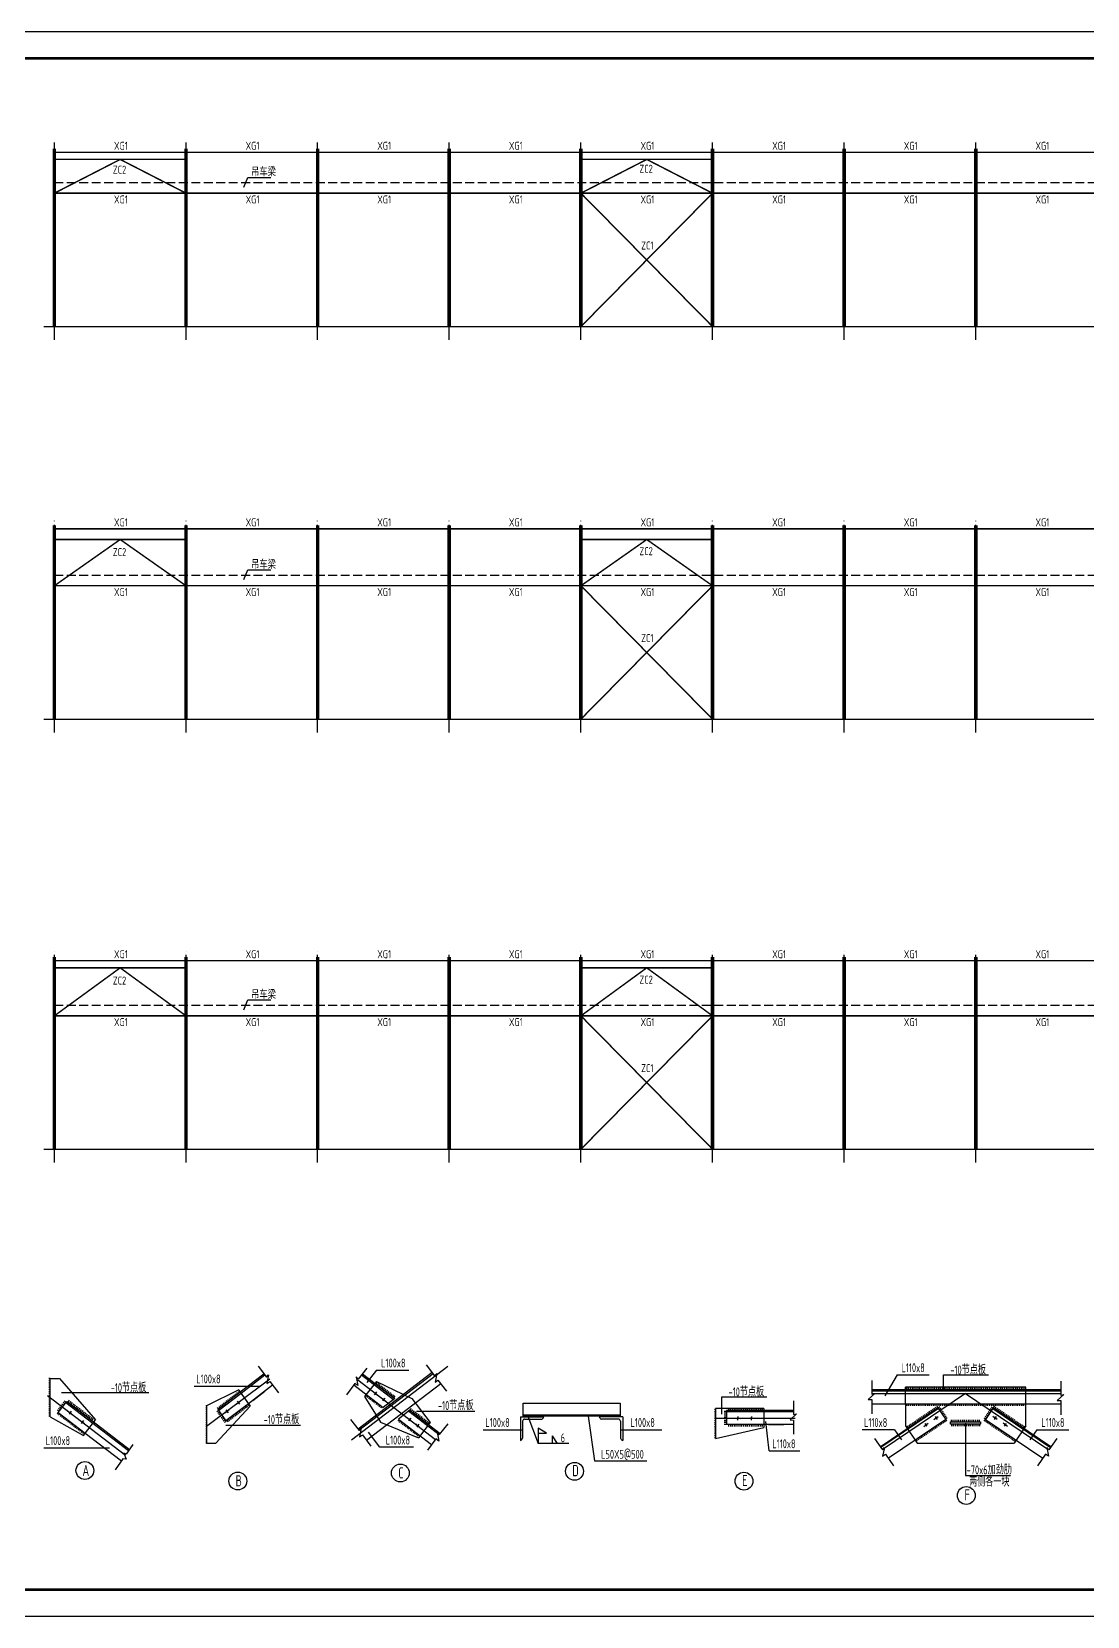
# Model space of a CAD drawing. Extents: x 8844666 to 9156203, y 1662182 to 2655606.
# Drawn here: x 8921015 to 8980357, y 1793607 to 1882707 of the extents above; entities that cross this region are included whole.
import ezdxf
from ezdxf.enums import TextEntityAlignment as Align

# ---------------------------------------------------------------- set-up
doc = ezdxf.new("R2010")
doc.units = 0
doc.header["$LTSCALE"] = 1000
doc.header["$MEASUREMENT"] = 0
for name, pattern in [('2', [5, 1.5, -1, 1.5, -1]), ('DASH', [0.35, 0.25, -0.1]), ('DOTE', [2.42, 2, -0.2, 0.02, -0.2])]:
    doc.linetypes.add(name, pattern=pattern)
doc.layers.get('0').update_dxf_attribs({"linetype": 'CONTINUOUS'})
for name, color, linetype in [('10', 7, 'CONTINUOUS'), ('180', 4, '2'), ('DCL', 6, 'CONTINUOUS'), ('DOTE', 8, 'DOTE'), ('PUB_TITLE', 4, 'CONTINUOUS'), ('ZC', 6, 'CONTINUOUS'), ('柱', 2, 'CONTINUOUS'), ('系杆', 7, 'CONTINUOUS'), ('钢板标注', 6, 'CONTINUOUS')]:
    doc.layers.add(name, color=color, linetype=linetype)
doc.styles.add('TSSD_REIN', font='atssdeng.shx', dxfattribs={"width": 0.7, "bigfont": 'atssdchn.shx'})

msp = doc.modelspace()

# ---------------------------------------------------------------- linework, layer by layer
at = {"color": 4, "linetype": 'Continuous'}
for p, q in [((8940407.6, 1807447), (8939847.9, 1806755.2)), ((8940407.6, 1807447), (8942214, 1807447)), ((8969659.4, 1807181.1), (8968968, 1805997.7)), ((8969659.4, 1807181.1), (8971465.8, 1807181.1)), ((8930154.2, 1806551.4), (8933843.3, 1806551.4)), ((8948486.4, 1804820.9), (8948486.4, 1803500.9)), ((8948486.4, 1804820.9), (8949806.4, 1804820.9)), ((8948606.4, 1804580.9), (8948606.4, 1803620.9)), ((8948637.3, 1804938.8), (8954090.1, 1804938.8)), ((8948726.4, 1804700.9), (8949686.4, 1804700.9)), ((8948896.9, 1804866.8), (8949486.8, 1803325.6)), ((8952292.2, 1804866.8), (8952650.2, 1802354.3)), ((8954241.1, 1804820.9), (8952921.1, 1804820.9)), ((8954001.1, 1804700.9), (8953041.1, 1804700.9)), ((8954121.1, 1804580.9), (8954121.1, 1803620.9)), ((8954241.1, 1804820.9), (8954241.1, 1803500.9)), ((8962477.4, 1802904.4), (8962289, 1804561.9)), ((8940582.5, 1803111.9), (8939942.7, 1803960)), ((8946403.7, 1804100.9), (8948579.6, 1804100.9)), ((8954121.1, 1804100.9), (8956430.4, 1804100.9)), ((8969511.8, 1804099.9), (8967705.4, 1804099.9)), ((8969511.8, 1804099.9), (8969906.3, 1803523.8)), ((8977517.2, 1804099.9), (8977122.6, 1803523.8)), ((8977517.2, 1804099.9), (8979323.6, 1804099.9)), ((8921690.4, 1803082.2), (8925379.5, 1803082.2)), ((8942481.1, 1803111.9), (8940582.5, 1803111.9)), ((8951213.8, 1803325.6), (8949486.8, 1803325.6)), ((8962477.4, 1802904.4), (8964201.2, 1802904.4)), ((8952650.2, 1802354.3), (8955586.2, 1802354.3))]:
    msp.add_line(p, q, dxfattribs=at)
for points in [[(8921691.4, 1866125.1), (9130174.1, 1866125.1)], [(8921691.4, 1844052.2), (9130174.1, 1844052.2)], [(8921691.4, 1819869.3), (9026555.5, 1819869.3)]]:
    msp.add_lwpolyline(points)
msp.add_lwpolyline([(8948637.3, 1805586.8), (8954090.1, 1805586.8), (8954090.1, 1804866.8), (8948637.3, 1804866.8)], close=True, dxfattribs=at)
at = {"lineweight": -2}
for centre in [(8924006.8, 1801804.3), (8932604.4, 1801212.3), (8941739, 1801664.2, 788.5), (8951531.3, 1801760.1, 788.5), (8961054, 1801204.2, 788.5), (8973553.1, 1800398.8, 788.5)]:
    msp.add_circle(centre, 501.7, dxfattribs=at)
at = {"color": 4, "linetype": 'Continuous'}
for centre, start, end in [((8948760.1, 1804547.1), 102.376169, 167.623831), ((8949652.6, 1804854.6), 282.376169, 347.623831), ((8953074.8, 1804854.6), 192.376169, 257.623831), ((8953967.3, 1804547.1), 12.376169, 77.623831), ((8948452.6, 1803654.6), 282.376169, 347.623831), ((8954274.8, 1803654.6), 192.376169, 257.623831)]:
    msp.add_arc(centre, 157.4, start, end, dxfattribs=at)
at = {"layer": '10', "color": 253, "linetype": 'ByBlock'}
for p, q in [((8940220.7, 1806237.8), (8940452.6, 1806047.5)), ((8940400.1, 1806219.9), (8940273.2, 1806065.3)), ((8931874.8, 1805044.2), (8932112.9, 1805226.7)), ((8931933, 1805214.8), (8932054.7, 1805056.1)), ((8932509.5, 1805530.8), (8932747.6, 1805713.3)), ((8932567.7, 1805701.4), (8932689.4, 1805542.7)), ((8940684.2, 1805894.8), (8940916.2, 1805704.5)), ((8940863.6, 1805877), (8940736.8, 1805722.4)), ((8923057.2, 1805144.7), (8923295.3, 1804962.1)), ((8923237.1, 1805132.8), (8923115.4, 1804974)), ((8923739.4, 1804625.2), (8923977.5, 1804442.6)), ((8923919.3, 1804613.3), (8923797.6, 1804454.6)), ((8942142.6, 1804764.1), (8942374.5, 1804573.8)), ((8942322, 1804746.3), (8942195.2, 1804591.6)), ((8942606.1, 1804421.2), (8942838.1, 1804230.9)), ((8942785.5, 1804403.3), (8942658.7, 1804248.7)), ((8960550, 1804738.9), (8960849.9, 1804729)), ((8960703.3, 1804833.9), (8960696.7, 1804634)), ((8961319.4, 1804748.8), (8961619.3, 1804738.9)), ((8961472.6, 1804843.8), (8961466.1, 1804643.9)), ((8971162.9, 1804287.6), (8971406.8, 1804462.2)), ((8971226.7, 1804456.2), (8971343.1, 1804293.6)), ((8971735.1, 1804674.3), (8971979.1, 1804848.9)), ((8971798.9, 1804842.9), (8971915.3, 1804680.3)), ((8975293.8, 1804674.3), (8975049.8, 1804848.9)), ((8975230, 1804842.9), (8975113.6, 1804680.3)), ((8975866, 1804287.6), (8975622.1, 1804462.2)), ((8975802.3, 1804456.2), (8975685.9, 1804293.6))]:
    msp.add_line(p, q, dxfattribs=at)
at = {"layer": '10', "color": 1, "const_width": 45, "elevation": 0}
for points in [[(8940286.4, 1806183.8), (8940305, 1806104), (8940386.9, 1806101.4), (8940368.4, 1806181.3), (8940286.4, 1806183.8)], [(8931942.3, 1805095.9), (8932024.3, 1805095.8), (8932045.5, 1805175), (8931963.4, 1805175.1), (8931942.3, 1805095.9)], [(8932577, 1805582.5), (8932659, 1805582.4), (8932680.1, 1805661.6), (8932598.1, 1805661.8), (8932577, 1805582.5)], [(8940749.9, 1805840.9), (8940768.5, 1805761), (8940850.4, 1805758.4), (8940831.9, 1805838.3), (8940749.9, 1805840.9)], [(8923124.6, 1805092.9), (8923145.8, 1805013.7), (8923227.8, 1805013.8), (8923206.7, 1805093.1), (8923124.6, 1805092.9)], [(8923806.9, 1804573.5), (8923828.1, 1804494.2), (8923910.1, 1804494.4), (8923888.9, 1804573.6), (8923806.9, 1804573.5)], [(8942208.3, 1804710.2), (8942226.9, 1804630.3), (8942308.8, 1804627.7), (8942290.3, 1804707.6), (8942208.3, 1804710.2)], [(8942671.8, 1804367.2), (8942690.4, 1804287.4), (8942772.3, 1804284.8), (8942753.8, 1804364.7), (8942671.8, 1804367.2)], [(8960635, 1804736.1), (8960698.3, 1804684), (8960764.9, 1804731.8), (8960701.6, 1804783.9), (8960635, 1804736.1)], [(8961404.4, 1804746), (8961467.7, 1804693.8), (8961534.3, 1804741.7), (8961471, 1804793.8), (8961404.4, 1804746)], [(8971232, 1804337.1), (8971314, 1804334.3), (8971337.7, 1804412.8), (8971255.8, 1804415.6), (8971232, 1804337.1)], [(8971804.3, 1804723.8), (8971886.2, 1804720.9), (8971910, 1804799.4), (8971828, 1804802.3), (8971804.3, 1804723.8)], [(8975224.7, 1804723.8), (8975142.7, 1804720.9), (8975118.9, 1804799.4), (8975200.9, 1804802.3), (8975224.7, 1804723.8)], [(8975796.9, 1804337.1), (8975715, 1804334.3), (8975691.2, 1804412.8), (8975773.2, 1804415.6), (8975796.9, 1804337.1)]]:
    msp.add_lwpolyline(points, dxfattribs=at)
at = {"layer": '10', "const_width": 15, "elevation": 0}
for points in [[(8940338.8, 1806135.4, 1), (8940334.5, 1806149.8, 1), (8940338.8, 1806135.4, 1)], [(8932636, 1805622.5, 1), (8932621.1, 1805621.6, 1), (8932636, 1805622.5, 1)], [(8940802.3, 1805792.5, 1), (8940798.1, 1805806.9, 1), (8940802.3, 1805792.5, 1)], [(8923178.6, 1805046.3, 1), (8923173.8, 1805060.5, 1), (8923178.6, 1805046.3, 1)], [(8923860.9, 1804526.8, 1), (8923856.1, 1804541, 1), (8923860.9, 1804526.8, 1)], [(8932001.4, 1805135.9, 1), (8931986.4, 1805135, 1), (8932001.4, 1805135.9, 1)], [(8942260.7, 1804661.8, 1), (8942256.4, 1804676.1, 1), (8942260.7, 1804661.8, 1)], [(8942724.2, 1804318.8, 1), (8942720, 1804333.2, 1), (8942724.2, 1804318.8, 1)], [(8960706, 1804729.5, 1), (8960693.9, 1804738.3, 1), (8960706, 1804729.5, 1)], [(8961475.4, 1804739.4, 1), (8961463.3, 1804748.2, 1), (8961475.4, 1804739.4, 1)], [(8971292.4, 1804375.1, 1), (8971277.4, 1804374.7, 1), (8971292.4, 1804375.1, 1)], [(8971864.6, 1804761.8, 1), (8971849.6, 1804761.4, 1), (8971864.6, 1804761.8, 1)], [(8975164.3, 1804761.8, -1), (8975179.3, 1804761.4, -1), (8975164.3, 1804761.8, -1)], [(8975736.6, 1804375.1, -1), (8975751.6, 1804374.7, -1), (8975736.6, 1804375.1, -1)]]:
    msp.add_lwpolyline(points, format="xyb", close=True, dxfattribs=at)
at = {"layer": '180', "linetype": 'ByBlock'}
for p, q in [((8922045.7, 1806972.5), (8921984.4, 1806972.5)), ((8922045.7, 1806972.5), (8922574, 1806972.5)), ((8922045.7, 1804830.6), (8922045.7, 1806972.5)), ((8922574, 1806972.5), (8924603.5, 1804655.8)), ((8934073.2, 1807229.1), (8932741.8, 1806208.2)), ((8934124.6, 1807162), (8932790.3, 1806139)), ((8933740, 1807663.7), (8934214, 1807045.3)), ((8934214, 1807045.3), (8934328.2, 1807180.2)), ((8934328.2, 1807180.2), (8934237.9, 1806688.7)), ((8939375.5, 1806932.8), (8939261.3, 1807067.7)), ((8939261.3, 1807067.7), (8939351.6, 1806576.2)), ((8943526.7, 1807315.9), (8939362.6, 1804123.1)), ((8939849.5, 1807551.2), (8939375.5, 1806932.8)), ((8943578.1, 1807248.8), (8939414, 1804056)), ((8939561.1, 1807175), (8941354.9, 1805799.6)), ((8939612.5, 1807242), (8941424.4, 1805852.8)), ((8943193.5, 1807750.5), (8943667.5, 1807132.2)), ((8943667.5, 1807132.2), (8943781.7, 1807267.1)), ((8943781.7, 1807267.1), (8943691.4, 1806775.6)), ((8972275.4, 1807180.6), (8974799.7, 1807180.6)), ((8972275.4, 1806405.1), (8972275.4, 1807180.6)), ((8922045.7, 1806866.8), (8921984.4, 1806866.8)), ((8922045.7, 1806761.1), (8921984.4, 1806761.1)), ((8922045.7, 1806655.5), (8921984.4, 1806655.5)), ((8922045.7, 1806549.8), (8921984.4, 1806549.8)), ((8922045.7, 1806444.1), (8921984.4, 1806444.1)), ((8922045.7, 1806338.5), (8921984.4, 1806338.5)), ((8922045.7, 1806232.8), (8921984.4, 1806232.8)), ((8922045.7, 1806127.1), (8921984.4, 1806127.1)), ((8922683.7, 1806181.8), (8927598.1, 1806181.8)), ((8932653.5, 1806332.8), (8930845.3, 1805437.4)), ((8932741.8, 1806208.2), (8931480.2, 1805240.9)), ((8932790.3, 1806139), (8931528.7, 1805171.6)), ((8932525.1, 1806042.1), (8932466.7, 1806118.3)), ((8932609, 1806106.4), (8932550.6, 1806182.6)), ((8932692.8, 1806170.7), (8932634.4, 1806246.9)), ((8932653.5, 1806332.8), (8932741.8, 1806208.2)), ((8932741.8, 1806208.2), (8933196.7, 1805558.4)), ((8934555.3, 1806600.1), (8933196.7, 1805558.4)), ((8933440.1, 1805745), (8934123.8, 1806269.2)), ((8934237.9, 1806688.7), (8934400.4, 1806802.2)), ((8934400.4, 1806802.2), (8934881.1, 1806175.1)), ((8939189, 1806689.7), (8938708.4, 1806062.6)), ((8939130.4, 1806613.1), (8940773.1, 1805353.5)), ((8939351.6, 1806576.2), (8939189, 1806689.7)), ((8940390.7, 1806815.1), (8939732.8, 1805957.1)), ((8939850.8, 1806060.7), (8939779.9, 1805968.1)), ((8944008.9, 1806686.9), (8939844.7, 1803494.1)), ((8940424.3, 1806766.4), (8940353.4, 1806673.9)), ((8940390.7, 1806815.1), (8942378.7, 1805852.5)), ((8940508.2, 1806702.1), (8940437.3, 1806609.6)), ((8940592.1, 1806637.8), (8940521.1, 1806545.3)), ((8940675.9, 1806573.5), (8940605, 1806481)), ((8940759.8, 1806509.2), (8940688.8, 1806416.7)), ((8940843.6, 1806445), (8940772.7, 1806352.4)), ((8940927.5, 1806380.7), (8940856.5, 1806288.1)), ((8941011.3, 1806316.4), (8940940.4, 1806223.9)), ((8941095.2, 1806252.1), (8941024.2, 1806159.6)), ((8941179, 1806187.8), (8941108.1, 1806095.3)), ((8941262.9, 1806123.5), (8941191.9, 1806031)), ((8941346.7, 1806059.2), (8941275.8, 1805966.7)), ((8943691.4, 1806775.6), (8943853.9, 1806889)), ((8943853.9, 1806889), (8944334.6, 1806262)), ((8968410.8, 1806133), (8968040.1, 1805797.9)), ((8968238.2, 1806874.6), (8968238.1, 1806095.5)), ((8968238.1, 1806285.2), (8978860, 1806285.2)), ((8968238.1, 1806095.5), (8968410.8, 1806133)), ((8978860, 1806342.9), (8968238.2, 1806342.9)), ((8976900.3, 1806487.1), (8970128.6, 1806487.1)), ((8970128.6, 1806342.9), (8970128.6, 1806487.1)), ((8970128.6, 1805549.9), (8970128.6, 1806342.9)), ((8970207.8, 1806342.9), (8970207.8, 1806459.5)), ((8970313.5, 1806342.9), (8970313.5, 1806459.5)), ((8970419.1, 1806342.9), (8970419.1, 1806459.5)), ((8970524.8, 1806342.9), (8970524.8, 1806459.5)), ((8970630.4, 1806342.9), (8970630.4, 1806459.5)), ((8970736.1, 1806342.9), (8970736.1, 1806459.5)), ((8970841.8, 1806342.9), (8970841.7, 1806459.5)), ((8970947.4, 1806342.9), (8970947.4, 1806459.5)), ((8971053.1, 1806342.8), (8971053.1, 1806459.4)), ((8971158.7, 1806342.8), (8971158.8, 1806459.4)), ((8971264.4, 1806342.8), (8971264.4, 1806459.4)), ((8971370.1, 1806342.8), (8971370.1, 1806459.4)), ((8971475.7, 1806342.8), (8971475.7, 1806459.4)), ((8971581.4, 1806342.8), (8971581.4, 1806459.4)), ((8971687.1, 1806342.8), (8971687.1, 1806459.4)), ((8971792.8, 1806342.9), (8971792.7, 1806459.5)), ((8971898.4, 1806342.9), (8971898.4, 1806459.5)), ((8972004.1, 1806342.9), (8972004.1, 1806459.5)), ((8972109.7, 1806342.9), (8972109.7, 1806459.5)), ((8972215.4, 1806342.9), (8972215.4, 1806459.5)), ((8972321, 1806342.9), (8972321, 1806459.5)), ((8972426.7, 1806342.9), (8972426.7, 1806459.5)), ((8972532.4, 1806342.9), (8972532.4, 1806459.5)), ((8972638, 1806342.9), (8972638, 1806459.5)), ((8972743.7, 1806342.9), (8972743.7, 1806459.5)), ((8972849.3, 1806342.9), (8972849.3, 1806459.5)), ((8972955, 1806342.9), (8972955, 1806459.5)), ((8973060.7, 1806342.9), (8973060.7, 1806459.5)), ((8973166.3, 1806342.9), (8973166.3, 1806459.5)), ((8973272, 1806342.8), (8973272, 1806459.4)), ((8973377.7, 1806342.8), (8973377.7, 1806459.4)), ((8973483.4, 1806342.8), (8973483.3, 1806459.4)), ((8973589, 1806342.8), (8973589, 1806459.4)), ((8973694.7, 1806342.8), (8973694.7, 1806459.4)), ((8973800.3, 1806342.8), (8973800.3, 1806459.4)), ((8973906, 1806342.8), (8973906, 1806459.4)), ((8974011.7, 1806342.8), (8974011.7, 1806459.4)), ((8974117.3, 1806342.8), (8974117.3, 1806459.4)), ((8974223, 1806342.8), (8974223, 1806459.4)), ((8974328.6, 1806342.8), (8974328.6, 1806459.3)), ((8974434.3, 1806342.7), (8974434.3, 1806459.3)), ((8974540, 1806342.8), (8974540, 1806459.3)), ((8974645.6, 1806342.7), (8974645.6, 1806459.3)), ((8974751.3, 1806342.9), (8974751.3, 1806459.5)), ((8974857, 1806342.9), (8974857, 1806459.5)), ((8974962.6, 1806342.9), (8974962.6, 1806459.5)), ((8975068.3, 1806342.9), (8975068.3, 1806459.5)), ((8975173.9, 1806342.9), (8975173.9, 1806459.5)), ((8975279.6, 1806342.9), (8975279.6, 1806459.5)), ((8975385.3, 1806342.9), (8975385.3, 1806459.5)), ((8975491, 1806342.9), (8975490.9, 1806459.5)), ((8975596.6, 1806342.9), (8975596.6, 1806459.5)), ((8975702.3, 1806342.9), (8975702.3, 1806459.5)), ((8975807.9, 1806342.9), (8975807.9, 1806459.5)), ((8975913.6, 1806342.9), (8975913.6, 1806459.5)), ((8976019.2, 1806342.9), (8976019.2, 1806459.5)), ((8976124.9, 1806342.9), (8976124.9, 1806459.5)), ((8976230.6, 1806342.8), (8976230.6, 1806459.4)), ((8976336.2, 1806342.8), (8976336.2, 1806459.4)), ((8976441.9, 1806342.8), (8976441.9, 1806459.4)), ((8976547.6, 1806342.8), (8976547.6, 1806459.4)), ((8976653.2, 1806342.8), (8976653.2, 1806459.4)), ((8976758.9, 1806342.8), (8976758.9, 1806459.4)), ((8976864.6, 1806342.8), (8976864.6, 1806459.4)), ((8976900.3, 1806342.9), (8976900.3, 1806487.1)), ((8976900.3, 1805549.9), (8976900.3, 1806342.9)), ((8979032.6, 1806078.1), (8978661.9, 1805743)), ((8978860, 1806819.7), (8978859.9, 1806040.5)), ((8978859.9, 1806040.5), (8979032.6, 1806078.1)), ((8922045.7, 1806021.5), (8921984.4, 1806021.5)), ((8922045.7, 1805915.8), (8921984.4, 1805915.8)), ((8922045.7, 1805810.1), (8921984.4, 1805810.1)), ((8922045.7, 1805704.5), (8921984.4, 1805704.5)), ((8922045.7, 1805598.8), (8921984.4, 1805598.8)), ((8922045.7, 1805493.1), (8921984.4, 1805493.1)), ((8922045.7, 1805387.5), (8921984.4, 1805387.5)), ((8922045.7, 1805281.8), (8921984.4, 1805281.8)), ((8922045.7, 1805176.1), (8921984.4, 1805176.1)), ((8922558.2, 1805127.8), (8922457.2, 1805205.3)), ((8922510, 1805064.9), (8922992.2, 1805693.9)), ((8922622.5, 1805211.7), (8922521.4, 1805289.2)), ((8922686.8, 1805295.5), (8922585.7, 1805373)), ((8922751.1, 1805379.4), (8922650, 1805456.9)), ((8922815.4, 1805463.2), (8922714.3, 1805540.7)), ((8922879.7, 1805547.1), (8922778.6, 1805624.6)), ((8922944, 1805630.9), (8922842.9, 1805708.4)), ((8922940.8, 1805626.8), (8926464.3, 1802925.2)), ((8922992.2, 1805693.9), (8924475.4, 1804556.6)), ((8923063, 1805639.6), (8923149.4, 1805752.3)), ((8923146.9, 1805575.3), (8923233.2, 1805688)), ((8923230.7, 1805511), (8923317.1, 1805623.7)), ((8923314.6, 1805446.7), (8923400.9, 1805559.4)), ((8923398.4, 1805382.5), (8923484.8, 1805495.2)), ((8923482.2, 1805318.1), (8923568.7, 1805430.9)), ((8923566.1, 1805253.9), (8923652.5, 1805366.6)), ((8923649.9, 1805189.6), (8923736.4, 1805302.3)), ((8923733.8, 1805125.3), (8923820.2, 1805238)), ((8923817.6, 1805061), (8923904, 1805173.7)), ((8930845.3, 1805437.4), (8930799.7, 1805437.4)), ((8930845.3, 1805331.8), (8930799.7, 1805331.8)), ((8930845.3, 1805226.1), (8930799.7, 1805226.1)), ((8930845.3, 1805437.4), (8930845.3, 1803335.4)), ((8930845.3, 1805437.4), (8930845.3, 1803335.4)), ((8931373.6, 1803335.4), (8933287.7, 1805428.3)), ((8931525.8, 1805175.7), (8931419.6, 1805101.2)), ((8931519, 1805270.5), (8931460.6, 1805346.7)), ((8931480.2, 1805240.9), (8931935.1, 1804591.1)), ((8931602.8, 1805334.8), (8931544.4, 1805411)), ((8931686.7, 1805399.1), (8931628.3, 1805475.3)), ((8931770.5, 1805463.4), (8931712.1, 1805539.6)), ((8931854.4, 1805527.7), (8931795.9, 1805603.9)), ((8931938.2, 1805592), (8931879.8, 1805668.2)), ((8933196.7, 1805558.4), (8931935.1, 1804591.1)), ((8932022.1, 1805656.3), (8931963.6, 1805732.5)), ((8932105.9, 1805720.6), (8932047.5, 1805796.8)), ((8932189.7, 1805784.9), (8932131.3, 1805861.1)), ((8932273.6, 1805849.2), (8932215.2, 1805925.4)), ((8932357.4, 1805913.5), (8932299, 1805989.7)), ((8932441.3, 1805977.8), (8932382.8, 1806054)), ((8932742.2, 1805209.8), (8932813.1, 1805117.2)), ((8932826, 1805274.1), (8932896.9, 1805181.5)), ((8932909.8, 1805338.4), (8932980.8, 1805245.8)), ((8932993.7, 1805402.7), (8933064.6, 1805310.1)), ((8933077.5, 1805467), (8933148.5, 1805374.4)), ((8933161.4, 1805531.3), (8933232.3, 1805438.7)), ((8933196.7, 1805558.4), (8933287.7, 1805428.3)), ((8939732.8, 1805957.1), (8940620.5, 1804523)), ((8939934.7, 1805996.4), (8939863.7, 1805903.8)), ((8940018.5, 1805932.1), (8939947.6, 1805839.6)), ((8940102.4, 1805867.8), (8940031.4, 1805775.3)), ((8940186.2, 1805803.5), (8940115.3, 1805711)), ((8940270.1, 1805739.2), (8940199.1, 1805646.7)), ((8940353.9, 1805674.9), (8940283, 1805582.4)), ((8940437.8, 1805610.6), (8940366.8, 1805518.1)), ((8940521.6, 1805546.3), (8940450.7, 1805453.8)), ((8940605.4, 1805482), (8940534.5, 1805389.5)), ((8940689.3, 1805417.8), (8940618.4, 1805325.2)), ((8941424.4, 1805852.8), (8940773.1, 1805353.5)), ((8941430.6, 1805994.9), (8941359.6, 1805902.4)), ((8942278.2, 1805198.2), (8941626.9, 1804698.8)), ((8942278.2, 1805198.2), (8943981.2, 1803892.4)), ((8942350.8, 1805289.4), (8942279.9, 1805196.9)), ((8942434.7, 1805225.1), (8942363.7, 1805132.6)), ((8942378.7, 1805852.5), (8943424, 1804512.6)), ((8959453.7, 1805233.3), (8959408.2, 1805233.3)), ((8959453.7, 1805287.8), (8959453.7, 1803597.2)), ((8962170.5, 1805287.8), (8959453.7, 1805287.8)), ((8959807.9, 1805945.8), (8962332.2, 1805945.8)), ((8959807.9, 1804973.9), (8959807.9, 1805945.8)), ((8962165.9, 1805182.2), (8960076.1, 1805182.3)), ((8960076.1, 1805182.3), (8960076.1, 1804389.7)), ((8960202.3, 1805182.1), (8960202.3, 1805278.1)), ((8960308, 1805182.1), (8960308, 1805278.2)), ((8960413.6, 1805182.1), (8960413.6, 1805278.2)), ((8960519.3, 1805182.1), (8960519.3, 1805278.2)), ((8960624.9, 1805182.2), (8960624.9, 1805278.2)), ((8960624.9, 1805182.1), (8960624.9, 1805278.1)), ((8960730.6, 1805182.1), (8960730.6, 1805278.2)), ((8960730.6, 1805182.1), (8960730.6, 1805278.2)), ((8960836.2, 1805182.1), (8960836.2, 1805278.2)), ((8960941.9, 1805182.2), (8960941.9, 1805278.2)), ((8961047.5, 1805182.2), (8961047.5, 1805278.2)), ((8961153.2, 1805182.2), (8961153.2, 1805278.2)), ((8961258.9, 1805182.2), (8961258.9, 1805278.2)), ((8961364.5, 1805182.2), (8961364.5, 1805278.2)), ((8961470.2, 1805182.2), (8961470.2, 1805278.2)), ((8961575.8, 1805182.2), (8961575.8, 1805278.2)), ((8961681.5, 1805182.2), (8961681.5, 1805278.2)), ((8961787.2, 1805182.2), (8961787.2, 1805278.2)), ((8961892.8, 1805182.2), (8961892.8, 1805278.2)), ((8961998.5, 1805182.2), (8961998.5, 1805278.2)), ((8962104.2, 1805182.2), (8962104.2, 1805278.2)), ((8963843.6, 1805182.2), (8962165.9, 1805182.2)), ((8962170.5, 1805287.8), (8962170.5, 1804231.1)), ((8963843.6, 1805729.8), (8963843.5, 1804950.7)), ((8968040.1, 1805797.9), (8968238.1, 1805789.1)), ((8968238.1, 1805789.1), (8968238, 1804999)), ((8968238.1, 1805549.9), (8978859.9, 1805549.9)), ((8968713.5, 1803143.9), (8971959.4, 1805337.1)), ((8971991.7, 1805289.3), (8968746.8, 1803096.8)), ((8970128.6, 1805549.9), (8970128.6, 1804315)), ((8970207.8, 1805549.9), (8970207.8, 1805433.3)), ((8970313.5, 1805549.9), (8970313.5, 1805433.3)), ((8970419.1, 1805549.9), (8970419.1, 1805433.3)), ((8970524.8, 1805549.9), (8970524.8, 1805433.3)), ((8970630.4, 1805549.9), (8970630.4, 1805433.4)), ((8970736.1, 1805550), (8970736.1, 1805433.4)), ((8970841.8, 1805549.9), (8970841.7, 1805433.4)), ((8970947.4, 1805550), (8970947.4, 1805433.4)), ((8971053.1, 1805550), (8971053.1, 1805433.4)), ((8971158.7, 1805550), (8971158.8, 1805433.4)), ((8971264.4, 1805550), (8971264.4, 1805433.4)), ((8971370.1, 1805550), (8971370.1, 1805433.4)), ((8971475.7, 1805550), (8971475.7, 1805433.4)), ((8971543.9, 1805197), (8971609.2, 1805100.4)), ((8971581.4, 1805550), (8971581.4, 1805433.4)), ((8971631.4, 1805256.2), (8971696.7, 1805159.6)), ((8971687.1, 1805550), (8971687.1, 1805433.4)), ((8971719, 1805315.4), (8971784.3, 1805218.8)), ((8971792.8, 1805549.9), (8971792.7, 1805433.3)), ((8971806.5, 1805374.5), (8971871.8, 1805277.9)), ((8971894.1, 1805433.7), (8971959.4, 1805337.1)), ((8971898.4, 1805549.9), (8971898.4, 1805433.3)), ((8971959.4, 1805337.1), (8972403.3, 1804680)), ((8972067.9, 1805384.6), (8971971.3, 1805319.3)), ((8972004.1, 1805549.9), (8972004.1, 1805433.3)), ((8972127.1, 1805297), (8972030.5, 1805231.8)), ((8972186.3, 1805209.5), (8972089.6, 1805144.2)), ((8972109.7, 1805549.9), (8972109.7, 1805433.4)), ((8972215.4, 1805550), (8972215.4, 1805433.4)), ((8972321, 1805549.9), (8972321, 1805433.4)), ((8972426.7, 1805550), (8972426.7, 1805433.4)), ((8972532.4, 1805549.9), (8972532.4, 1805433.3)), ((8972638, 1805549.9), (8972638, 1805433.3)), ((8972743.7, 1805549.9), (8972743.7, 1805433.3)), ((8972849.3, 1805549.9), (8972849.3, 1805433.4)), ((8972955, 1805550), (8972955, 1805433.4)), ((8973060.7, 1805549.9), (8973060.7, 1805433.4)), ((8973166.3, 1805550), (8973166.3, 1805433.4)), ((8973272, 1805550), (8973272, 1805433.4)), ((8973377.7, 1805550), (8973377.7, 1805433.4)), ((8973483.4, 1805550), (8973483.3, 1805433.4)), ((8973589, 1805550), (8973589, 1805433.4)), ((8973694.7, 1805550), (8973694.7, 1805433.4)), ((8973800.3, 1805550), (8973800.3, 1805433.4)), ((8973906, 1805550), (8973906, 1805433.4)), ((8974011.7, 1805550), (8974011.7, 1805433.5)), ((8974117.3, 1805550), (8974117.3, 1805433.5)), ((8974223, 1805550.1), (8974223, 1805433.5)), ((8974328.6, 1805550.1), (8974328.6, 1805433.5)), ((8974434.3, 1805550.1), (8974434.3, 1805433.5)), ((8974540, 1805550.1), (8974540, 1805433.5)), ((8975069.6, 1805337.1), (8974625.6, 1804680)), ((8974645.6, 1805550.1), (8974645.6, 1805433.5)), ((8974751.3, 1805549.9), (8974751.3, 1805433.3)), ((8974842.7, 1805209.5), (8974939.3, 1805144.2)), ((8974857, 1805549.9), (8974857, 1805433.3)), ((8974901.8, 1805297), (8974998.4, 1805231.8)), ((8974961, 1805384.6), (8975057.6, 1805319.3)), ((8974962.6, 1805549.9), (8974962.6, 1805433.3)), ((8975037.3, 1805289.3), (8978282.1, 1803096.8)), ((8975068.3, 1805549.9), (8975068.3, 1805433.4)), ((8975134.8, 1805433.7), (8975069.6, 1805337.1)), ((8978315.4, 1803143.9), (8975069.6, 1805337.1)), ((8975222.4, 1805374.5), (8975157.1, 1805277.9)), ((8975173.9, 1805550), (8975173.9, 1805433.4)), ((8975309.9, 1805315.4), (8975244.7, 1805218.8)), ((8975279.6, 1805549.9), (8975279.6, 1805433.4)), ((8975397.5, 1805256.2), (8975332.2, 1805159.6)), ((8975385.3, 1805550), (8975385.3, 1805433.4)), ((8975485, 1805197), (8975419.7, 1805100.4)), ((8975491, 1805549.9), (8975490.9, 1805433.3)), ((8975596.6, 1805549.9), (8975596.6, 1805433.3)), ((8975702.3, 1805549.9), (8975702.3, 1805433.3)), ((8975807.9, 1805549.9), (8975807.9, 1805433.4)), ((8975913.6, 1805550), (8975913.6, 1805433.4)), ((8976019.2, 1805549.9), (8976019.2, 1805433.4)), ((8976124.9, 1805550), (8976124.9, 1805433.4)), ((8976230.6, 1805550), (8976230.6, 1805433.4)), ((8976336.2, 1805550), (8976336.2, 1805433.4)), ((8976441.9, 1805550), (8976441.9, 1805433.4)), ((8976547.6, 1805550), (8976547.6, 1805433.4)), ((8976653.2, 1805550), (8976653.2, 1805433.4)), ((8976758.9, 1805550), (8976758.9, 1805433.4)), ((8976864.6, 1805550), (8976864.6, 1805433.4)), ((8976900.3, 1804315), (8976900.3, 1805549.9)), ((8978661.9, 1805743), (8978859.9, 1805734.1)), ((8978859.9, 1805734.1), (8978859.8, 1804944)), ((8922045.7, 1805070.5), (8921984.4, 1805070.5)), ((8922045.7, 1804964.8), (8921984.4, 1804964.8)), ((8922045.7, 1804859.1), (8921984.4, 1804859.1)), ((8922045.7, 1804830.6), (8923929.5, 1803776.7)), ((8922510.5, 1805064.3), (8922442.1, 1804975.1)), ((8922510, 1805064.9), (8924020.4, 1803906.8)), ((8922594.3, 1805000.1), (8922526, 1804910.8)), ((8922678.2, 1804935.8), (8922609.8, 1804846.5)), ((8922762, 1804871.5), (8922693.7, 1804782.3)), ((8922845.9, 1804807.2), (8922777.5, 1804718)), ((8922929.8, 1804742.9), (8922861.4, 1804653.7)), ((8923013.6, 1804678.6), (8922945.2, 1804589.4)), ((8923097.5, 1804614.4), (8923029.1, 1804525.2)), ((8923181.3, 1804550.1), (8923113, 1804460.9)), ((8923265.2, 1804485.8), (8923196.8, 1804396.6)), ((8923349.1, 1804421.5), (8923280.7, 1804332.3)), ((8923432.9, 1804357.3), (8923364.5, 1804268)), ((8923516.8, 1804293), (8923448.4, 1804203.8)), ((8923901.5, 1804996.7), (8923987.9, 1805109.4)), ((8923929.5, 1803776.7), (8924603.5, 1804655.8)), ((8923985.3, 1804932.4), (8924071.7, 1805045.1)), ((8924069.2, 1804868.1), (8924155.6, 1804980.8)), ((8924153, 1804803.8), (8924239.4, 1804916.5)), ((8924236.9, 1804739.5), (8924323.3, 1804852.2)), ((8924320.7, 1804675.2), (8924407.1, 1804787.9)), ((8924404.6, 1804610.9), (8924491, 1804723.6)), ((8924475.4, 1804556.6), (8926512.7, 1802994.5)), ((8930845.3, 1805120.4), (8930799.7, 1805120.4)), ((8930845.3, 1805014.8), (8930799.7, 1805014.8)), ((8930845.3, 1804909.1), (8930799.7, 1804909.1)), ((8930845.3, 1804803.4), (8930799.7, 1804803.4)), ((8930845.3, 1804697.8), (8930799.7, 1804697.8)), ((8930845.3, 1804592.1), (8930799.7, 1804592.1)), ((8930845.3, 1804486.4), (8930799.7, 1804486.4)), ((8930845.3, 1804380.8), (8930799.7, 1804380.8)), ((8930845.3, 1804275.1), (8930799.7, 1804275.1)), ((8931586.4, 1805089.1), (8931480.2, 1805014.7)), ((8931647, 1805002.5), (8931540.8, 1804928.1)), ((8931707.7, 1804916), (8931601.4, 1804841.6)), ((8931768.2, 1804829.4), (8931662, 1804755)), ((8931828.8, 1804742.9), (8931722.6, 1804668.5)), ((8931889.4, 1804656.3), (8931783.2, 1804581.9)), ((8931950, 1804569.7), (8931843.8, 1804495.3)), ((8931926.8, 1804346), (8936123.1, 1804346)), ((8931987.5, 1804631.1), (8932058.5, 1804538.6)), ((8932071.4, 1804695.4), (8932142.3, 1804602.9)), ((8932155.2, 1804759.7), (8932226.2, 1804667.2)), ((8932239.1, 1804824), (8932310, 1804731.5)), ((8932322.9, 1804888.3), (8932393.9, 1804795.8)), ((8932406.8, 1804952.6), (8932477.7, 1804860)), ((8932490.6, 1805016.9), (8932561.6, 1804924.4)), ((8932574.5, 1805081.2), (8932645.4, 1804988.6)), ((8932658.3, 1805145.5), (8932729.2, 1805052.9)), ((8938944, 1804669.1), (8939417.9, 1804050.8)), ((8940620.5, 1804523), (8942754.9, 1803639.9)), ((8941668.2, 1804667.1), (8941597.3, 1804574.6)), ((8941626.9, 1804698.8), (8943499, 1803263.4)), ((8941752.1, 1804602.8), (8941681.2, 1804510.3)), ((8941835.9, 1804538.5), (8941765, 1804446)), ((8941919.8, 1804474.2), (8941848.9, 1804381.7)), ((8942003.6, 1804409.9), (8941932.7, 1804317.4)), ((8942087.5, 1804345.7), (8942016.6, 1804253.1)), ((8942171.3, 1804281.3), (8942100.4, 1804188.8)), ((8942208.8, 1805144.9), (8943929.8, 1803825.3)), ((8942518.5, 1805160.8), (8942447.6, 1805068.3)), ((8942602.4, 1805096.5), (8942531.4, 1805004)), ((8942686.2, 1805032.2), (8942615.3, 1804939.7)), ((8942646.6, 1805132.6), (8945920, 1805132.6)), ((8942770.1, 1804968), (8942699.1, 1804875.4)), ((8943424, 1804512.6), (8942754.9, 1803639.9)), ((8942853.9, 1804903.7), (8942783, 1804811.2)), ((8942937.8, 1804839.4), (8942866.8, 1804746.9)), ((8943021.6, 1804775.1), (8942950.7, 1804682.6)), ((8943105.5, 1804710.8), (8943034.5, 1804618.3)), ((8943189.3, 1804646.5), (8943118.4, 1804554)), ((8943273.1, 1804582.2), (8943202.2, 1804489.7)), ((8943357, 1804517.9), (8943286.1, 1804425.4)), ((8944399.8, 1804438.4), (8943925.8, 1803820.1)), ((8959453.7, 1805127.6), (8959408.2, 1805127.6)), ((8959453.7, 1805021.9), (8959408.2, 1805021.9)), ((8959453.7, 1804916.3), (8959408.2, 1804916.3)), ((8959453.7, 1804810.6), (8959408.2, 1804810.6)), ((8959453.7, 1804704.9), (8959408.2, 1804704.9)), ((8959453.7, 1804599.3), (8959408.2, 1804599.3)), ((8959453.7, 1804493.6), (8959408.2, 1804493.6)), ((8959453.7, 1804387.9), (8959408.2, 1804387.9)), ((8959453.7, 1804282.3), (8959408.2, 1804282.3)), ((8960076.1, 1804495.4), (8959946.3, 1804495.4)), ((8960076.1, 1804389.7), (8959946.3, 1804389.7)), ((8960076.1, 1805129.4), (8959946.4, 1805129.4)), ((8960076.1, 1805023.7), (8959946.4, 1805023.7)), ((8960076.1, 1804918), (8959946.4, 1804918)), ((8960076.1, 1804812.4), (8959946.4, 1804812.4)), ((8960076.1, 1804706.7), (8959946.4, 1804706.7)), ((8960076.1, 1804601.1), (8959946.4, 1804601)), ((8962162.2, 1805097.7), (8960072.4, 1805097.7)), ((8962131.4, 1804389.7), (8960076.1, 1804389.7)), ((8960185, 1804389.6), (8960185, 1804273)), ((8960290.7, 1804389.6), (8960290.7, 1804273)), ((8960396.4, 1804389.6), (8960396.4, 1804273)), ((8960502, 1804389.6), (8960502, 1804273)), ((8960607.6, 1804389.6), (8960607.6, 1804273)), ((8960607.7, 1804389.6), (8960607.7, 1804273)), ((8960713.3, 1804389.6), (8960713.3, 1804273)), ((8960713.4, 1804389.6), (8960713.3, 1804273)), ((8960819, 1804389.6), (8960819, 1804273)), ((8960924.6, 1804389.6), (8960924.6, 1804273)), ((8961030.3, 1804389.6), (8961030.3, 1804273)), ((8961135.9, 1804389.6), (8961135.9, 1804273.1)), ((8961241.6, 1804389.7), (8961241.6, 1804273.1)), ((8961347.3, 1804389.6), (8961347.3, 1804273.1)), ((8961452.9, 1804389.7), (8961452.9, 1804273.1)), ((8961558.6, 1804389.7), (8961558.6, 1804273.1)), ((8961664.2, 1804389.7), (8961664.3, 1804273.1)), ((8961769.9, 1804389.7), (8961769.9, 1804273.1)), ((8961875.6, 1804389.7), (8961875.6, 1804273.1)), ((8961981.2, 1804389.7), (8961981.2, 1804273.1)), ((8962086.9, 1804389.7), (8962086.9, 1804273.1)), ((8963843.5, 1804389.7), (8962131.4, 1804389.7)), ((8963843.6, 1805097.7), (8962162.2, 1805097.7)), ((8962438.1, 1804389.7), (8963299.7, 1804389.7)), ((8964016.2, 1804988.3), (8963645.5, 1804653.2)), ((8963645.5, 1804653.2), (8963843.5, 1804644.3)), ((8963843.5, 1804644.3), (8963843.4, 1803854.2)), ((8963843.5, 1804950.7), (8964016.2, 1804988.3)), ((8972403.3, 1804680), (8969171.7, 1802496.5)), ((8970128.6, 1804315), (8970788.6, 1803338.2)), ((8970230.6, 1804309.7), (8970295.9, 1804213.1)), ((8970318.2, 1804368.9), (8970383.5, 1804272.3)), ((8970405.7, 1804428), (8970471, 1804331.4)), ((8970493.3, 1804487.2), (8970558.6, 1804390.6)), ((8970580.8, 1804546.3), (8970646.1, 1804449.7)), ((8970668.4, 1804605.5), (8970733.7, 1804508.9)), ((8970755.9, 1804664.6), (8970821.2, 1804568)), ((8970843.5, 1804723.8), (8970908.8, 1804627.2)), ((8970931, 1804783), (8970996.3, 1804686.3)), ((8971018.6, 1804842.1), (8971083.9, 1804745.5)), ((8971106.1, 1804901.3), (8971171.4, 1804804.7)), ((8971193.7, 1804960.4), (8971259, 1804863.8)), ((8971281.3, 1805019.5), (8971346.5, 1804922.9)), ((8971368.8, 1805078.7), (8971434.1, 1804982.1)), ((8971456.4, 1805137.8), (8971521.6, 1805041.2)), ((8971943.3, 1804228.5), (8971878, 1804325.1)), ((8972030.8, 1804287.7), (8971965.6, 1804384.3)), ((8972118.4, 1804346.8), (8972053.1, 1804443.4)), ((8972205.9, 1804406), (8972140.7, 1804502.6)), ((8972245.4, 1805121.9), (8972148.8, 1805056.7)), ((8972304.6, 1805034.4), (8972208, 1804969.2)), ((8972293.5, 1804465.1), (8972228.2, 1804561.7)), ((8972363.7, 1804946.9), (8972267.1, 1804881.6)), ((8972381.1, 1804524.2), (8972315.8, 1804620.8)), ((8972422.9, 1804859.3), (8972326.3, 1804794.1)), ((8972482, 1804771.8), (8972385.4, 1804706.5)), ((8972468.6, 1804583.4), (8972403.3, 1804680)), ((8972718.8, 1804534.4), (8972718.8, 1804651)), ((8972718.8, 1804414.5), (8972718.8, 1804297.9)), ((8972824.5, 1804534.4), (8972824.5, 1804651)), ((8972824.5, 1804414.5), (8972824.5, 1804297.9)), ((8972930.2, 1804534.4), (8972930.2, 1804651)), ((8972930.2, 1804414.5), (8972930.2, 1804297.9)), ((8973035.8, 1804534.4), (8973035.8, 1804651)), ((8973035.8, 1804414.5), (8973035.8, 1804297.9)), ((8973141.5, 1804534.4), (8973141.5, 1804651)), ((8973141.5, 1804414.5), (8973141.5, 1804297.9)), ((8973247.2, 1804534.4), (8973247.2, 1804651)), ((8973247.2, 1804414.5), (8973247.2, 1804297.9)), ((8973352.9, 1804534.4), (8973352.8, 1804651)), ((8973352.9, 1804414.5), (8973352.8, 1804298)), ((8973458.5, 1804534.4), (8973458.5, 1804650.9)), ((8973458.5, 1804414.5), (8973458.5, 1804298)), ((8973507.8, 1804473.2), (8973507.8, 1801520.2)), ((8973564.2, 1804534.3), (8973564.2, 1804650.9)), ((8973564.2, 1804414.6), (8973564.2, 1804298)), ((8973669.8, 1804534.4), (8973669.8, 1804650.9)), ((8973669.8, 1804414.6), (8973669.8, 1804298)), ((8973775.5, 1804534.3), (8973775.5, 1804650.9)), ((8973775.5, 1804414.6), (8973775.5, 1804298)), ((8973881.2, 1804534.3), (8973881.2, 1804650.9)), ((8973881.2, 1804414.6), (8973881.2, 1804298)), ((8973986.8, 1804534.3), (8973986.8, 1804650.9)), ((8973986.8, 1804414.6), (8973986.8, 1804298)), ((8974092.5, 1804534.3), (8974092.5, 1804650.9)), ((8974092.5, 1804414.6), (8974092.5, 1804298)), ((8974198.1, 1804534.4), (8974198.1, 1804650.9)), ((8974198.1, 1804414.6), (8974198.1, 1804298)), ((8974303.8, 1804534.3), (8974303.8, 1804650.9)), ((8974303.8, 1804414.6), (8974303.8, 1804298)), ((8974546.9, 1804771.8), (8974643.5, 1804706.5)), ((8974560.3, 1804583.4), (8974625.6, 1804680)), ((8974606, 1804859.3), (8974702.6, 1804794.1)), ((8974625.6, 1804680), (8977857.2, 1802496.5)), ((8974647.8, 1804524.2), (8974713.1, 1804620.8)), ((8974665.2, 1804946.9), (8974761.8, 1804881.6)), ((8974724.4, 1805034.4), (8974821, 1804969.2)), ((8974735.4, 1804465.1), (8974800.7, 1804561.7)), ((8974783.5, 1805121.9), (8974880.1, 1805056.7)), ((8974823, 1804406), (8974888.3, 1804502.6)), ((8974910.5, 1804346.8), (8974975.8, 1804443.4)), ((8974998.1, 1804287.7), (8975063.4, 1804384.3)), ((8975085.6, 1804228.5), (8975150.9, 1804325.1)), ((8975572.5, 1805137.8), (8975507.3, 1805041.2)), ((8975660.1, 1805078.7), (8975594.8, 1804982.1)), ((8975747.7, 1805019.5), (8975682.4, 1804922.9)), ((8975835.2, 1804960.4), (8975770, 1804863.8)), ((8975922.8, 1804901.3), (8975857.5, 1804804.7)), ((8976010.3, 1804842.1), (8975945.1, 1804745.5)), ((8976097.9, 1804783), (8976032.6, 1804686.3)), ((8976185.4, 1804723.8), (8976120.2, 1804627.2)), ((8976273, 1804664.6), (8976207.7, 1804568)), ((8976900.3, 1804315), (8976240.3, 1803338.2)), ((8976360.5, 1804605.5), (8976295.3, 1804508.9)), ((8976448.1, 1804546.3), (8976382.8, 1804449.7)), ((8976535.6, 1804487.2), (8976470.4, 1804390.6)), ((8976623.2, 1804428), (8976557.9, 1804331.4)), ((8976710.7, 1804368.9), (8976645.5, 1804272.3)), ((8976798.3, 1804309.7), (8976733, 1804213.1)), ((8923600.6, 1804228.7), (8923532.3, 1804139.5)), ((8923684.5, 1804164.4), (8923616.1, 1804075.2)), ((8923768.3, 1804100.1), (8923700, 1804010.9)), ((8923852.2, 1804035.9), (8923783.8, 1803946.6)), ((8923936.1, 1803971.6), (8923867.7, 1803882.3)), ((8924020.5, 1803906.7), (8926057.9, 1802344.6)), ((8930845.3, 1804169.4), (8930799.7, 1804169.4)), ((8930845.3, 1804063.8), (8930799.7, 1804063.8)), ((8930845.3, 1803958.1), (8930799.7, 1803958.1)), ((8930845.3, 1803852.4), (8930799.7, 1803852.4)), ((8930845.3, 1803746.8), (8930799.7, 1803746.8)), ((8930845.3, 1803641.1), (8930799.7, 1803641.1)), ((8930845.3, 1803535.4), (8930799.7, 1803535.4)), ((8930845.3, 1803429.8), (8930799.7, 1803429.8)), ((8939417.9, 1804050.8), (8939532.2, 1804185.6)), ((8939532.2, 1804185.6), (8939441.9, 1803694.2)), ((8939441.9, 1803694.2), (8939604.4, 1803807.6)), ((8939604.4, 1803807.6), (8940085.1, 1803180.5)), ((8942255.2, 1804217), (8942184.3, 1804124.5)), ((8942339.1, 1804152.8), (8942268.1, 1804060.2)), ((8942422.9, 1804088.5), (8942351.9, 1803996)), ((8942506.8, 1804024.2), (8942435.8, 1803931.7)), ((8942590.6, 1803959.9), (8942519.7, 1803867.4)), ((8942674.4, 1803895.6), (8942603.5, 1803803.1)), ((8942758.3, 1803831.3), (8942687.3, 1803738.8)), ((8943739.3, 1803576.9), (8943258.6, 1802949.8)), ((8943901.8, 1803463.5), (8943739.3, 1803576.9)), ((8943925.8, 1803820.1), (8943811.6, 1803954.9)), ((8943811.6, 1803954.9), (8943901.8, 1803463.5)), ((8959453.7, 1804176.6), (8959408.2, 1804176.6)), ((8959453.7, 1804070.9), (8959408.2, 1804070.9)), ((8959453.7, 1803965.3), (8959408.2, 1803965.3)), ((8959453.7, 1803965.3), (8959408.2, 1803965.3)), ((8959453.7, 1803859.6), (8959408.2, 1803859.6)), ((8959453.7, 1803753.9), (8959408.2, 1803753.9)), ((8959453.7, 1803648.3), (8959408.2, 1803648.3)), ((8959453.7, 1803597.2), (8962170.5, 1804231.1)), ((8968386.4, 1803606.1), (8968836.5, 1802970.1)), ((8970805.2, 1803459.3), (8970739.9, 1803555.9)), ((8970892.8, 1803518.5), (8970827.5, 1803615.1)), ((8970980.3, 1803577.6), (8970915.1, 1803674.2)), ((8971067.8, 1803636.9), (8971002.6, 1803733.4)), ((8971155.4, 1803696), (8971090.1, 1803792.6)), ((8971242.9, 1803755.2), (8971177.7, 1803851.8)), ((8971330.5, 1803814.3), (8971265.2, 1803910.9)), ((8971418, 1803873.5), (8971352.7, 1803970.1)), ((8971505.6, 1803932.7), (8971440.3, 1804029.3)), ((8971593.1, 1803991.8), (8971527.8, 1804088.4)), ((8971680.7, 1804051), (8971615.4, 1804147.6)), ((8971768.2, 1804110.2), (8971702.9, 1804206.7)), ((8971855.8, 1804169.3), (8971790.5, 1804265.9)), ((8975173.1, 1804169.3), (8975238.4, 1804265.9)), ((8975260.7, 1804110.2), (8975326, 1804206.7)), ((8975348.2, 1804051), (8975413.5, 1804147.6)), ((8975435.8, 1803991.8), (8975501.1, 1804088.4)), ((8975523.4, 1803932.7), (8975588.6, 1804029.3)), ((8975610.9, 1803873.5), (8975676.2, 1803970.1)), ((8975698.5, 1803814.4), (8975763.8, 1803911)), ((8975786, 1803755.2), (8975851.3, 1803851.8)), ((8975873.6, 1803696), (8975938.9, 1803792.6)), ((8975961.1, 1803636.9), (8976026.4, 1803733.5)), ((8976048.7, 1803577.7), (8976114, 1803674.3)), ((8976136.2, 1803518.6), (8976201.5, 1803615.2)), ((8976223.8, 1803459.4), (8976289.1, 1803556)), ((8978642.5, 1803606.1), (8978192.4, 1802970.1)), ((8926324.2, 1802725.1), (8926188.4, 1802776.2)), ((8926188.4, 1802776.2), (8926329.7, 1802444.9)), ((8926701.3, 1803263.8), (8926324.2, 1802725.1)), ((8930845.3, 1803335.4), (8930799.7, 1803335.4)), ((8930845.3, 1803335.4), (8931373.6, 1803335.4)), ((8968836.5, 1802970.1), (8968955.8, 1803100.5)), ((8968955.8, 1803100.5), (8968846.8, 1802612.9)), ((8968846.8, 1802612.9), (8969013.5, 1802720)), ((8969013.5, 1802720), (8969470, 1802075.1)), ((8970788.6, 1803338.2), (8976240.3, 1803338.2)), ((8978015.4, 1802720), (8977558.9, 1802075.1)), ((8978182.1, 1802612.9), (8978015.4, 1802720)), ((8978073.1, 1803100.5), (8978182.1, 1802612.9)), ((8978192.4, 1802970.1), (8978073.1, 1803100.5)), ((8926144.3, 1802468.2), (8925705.3, 1801841)), ((8926329.7, 1802444.9), (8926144.3, 1802468.2)), ((8973507.8, 1801520.2), (8976032.1, 1801520.2))]:
    msp.add_line(p, q, dxfattribs=at)
msp.add_lwpolyline([(8972670.6, 1804534.5), (8974351.6, 1804534.5), (8974351.6, 1804414.5), (8972670.6, 1804414.5)], close=True, dxfattribs=at)
at = {"layer": 'DCL', "linetype": 'DASH', "ltscale": 2}
for p, q in [((8922289.5, 1874225.1), (9129489.5, 1874225.1)), ((8922289.5, 1852152.2), (9129489.5, 1852152.2)), ((8922289.5, 1827969.3), (9025889.6, 1827969.3))]:
    msp.add_line(p, q, dxfattribs=at)
at = {"layer": 'DCL', "ltscale": 2}
for points in [[(8932942.3, 1873968.1), (8933156.7, 1874516.4), (8934450.7, 1874516.4)], [(8932942.3, 1851895.2), (8933156.7, 1852443.4), (8934450.7, 1852443.4)], [(8932942.3, 1827712.4), (8933156.7, 1828260.6), (8934450.7, 1828260.6)]]:
    msp.add_lwpolyline(points, dxfattribs=at)
at = {"layer": 'DOTE'}
for p, q in [((8922289.5, 1865375.1), (8922289.6, 1876469.3)), ((8929689.5, 1865375.1), (8929689.6, 1876469.3)), ((8937089.5, 1865375.1), (8937089.6, 1876469.3)), ((8944489.5, 1865375.1), (8944489.6, 1876469.3)), ((8951889.5, 1865375.1), (8951889.6, 1876469.3)), ((8959289.5, 1865375.1), (8959289.6, 1876469.3)), ((8966689.5, 1865375.1), (8966689.6, 1876469.3)), ((8974089.5, 1865375.1), (8974089.6, 1876469.3)), ((8922289.5, 1843302.2), (8922289.6, 1855296.4)), ((8929689.5, 1843302.2), (8929689.6, 1855296.4)), ((8937089.5, 1843302.2), (8937089.6, 1855296.4)), ((8944489.5, 1843302.2), (8944489.6, 1855296.4)), ((8951889.5, 1843302.2), (8951889.6, 1855296.4)), ((8959289.5, 1843302.2), (8959289.6, 1855296.4)), ((8966689.5, 1843302.2), (8966689.6, 1855296.4)), ((8974089.5, 1843302.2), (8974089.6, 1855296.4)), ((8922289.5, 1819119.3), (8922289.6, 1831013.5)), ((8929689.5, 1819119.3), (8929689.6, 1831013.5)), ((8937089.5, 1819119.3), (8937089.6, 1831013.5)), ((8944489.5, 1819119.3), (8944489.6, 1831013.5)), ((8951889.5, 1819119.3), (8951889.6, 1831013.5)), ((8959289.5, 1819119.3), (8959289.6, 1831013.5)), ((8966689.5, 1819119.3), (8966689.6, 1831013.5)), ((8974089.5, 1819119.3), (8974089.6, 1831013.5))]:
    msp.add_line(p, q, dxfattribs=at)
at = {"layer": 'DOTE', "color": 251, "linetype": 'DOTE', "ltscale": 750}
for p, q in [((8944401.6, 1807653.9), (8938993.3, 1803507)), ((8934405.8, 1806935.1, 0), (8930845.3, 1804278.3, 0)), ((8939349.8, 1806899.2, 0), (8943718.5, 1803549.6, 0)), ((8968238.1, 1806125.9, 288.4), (8978859.9, 1806125.9, 288.4)), ((8973514.5, 1806125.9, 288.4), (8968941.4, 1803036, 288.4)), ((8973514.5, 1806125.9, 288.4), (8978087.6, 1803036, 288.4)), ((8921912.5, 1806022.3), (8926280.7, 1802673)), ((8963938.6, 1804730.1), (8959507, 1804730.1))]:
    msp.add_line(p, q, dxfattribs=at)
at = {"layer": 'PUB_TITLE'}
msp.add_lwpolyline([(8903902.8, 1793606.7), (9156202.8, 1793606.7), (9156202.8, 1882706.7), (8903902.8, 1882706.7)], close=True, dxfattribs=at)
at = {"layer": 'PUB_TITLE', "const_width": 150}
msp.add_lwpolyline([(8907652.8, 1795106.7), (9154702.8, 1795106.7), (9154702.8, 1881206.7), (8907652.8, 1881206.7)], close=True, dxfattribs=at)
at = {"layer": 'ZC', "const_width": 80}
for points in [[(8922289.5, 1875525.1), (8929689.6, 1875525)], [(8925989.6, 1875525), (8922289.6, 1873625)], [(8925989.6, 1875525), (8929689.5, 1873625)], [(8951889.5, 1875525.1), (8959289.6, 1875525)], [(8955589.6, 1875525), (8951889.6, 1873625)], [(8955589.6, 1875525), (8959289.5, 1873625)], [(8951889.5, 1873625), (8959289.5, 1866125.1)], [(8951889.6, 1866125.1), (8959289.5, 1873625)], [(8922289.5, 1854152.1), (8929689.6, 1854152.1)], [(8925989.6, 1854152.1), (8922289.6, 1851552.1)], [(8925989.6, 1854152.1), (8929689.5, 1851552.1)], [(8951889.5, 1854152.1), (8959289.6, 1854152.1)], [(8955589.6, 1854152.1), (8951889.6, 1851552.1)], [(8955589.6, 1854152.1), (8959289.5, 1851552.1)], [(8951889.5, 1851552.1), (8959289.5, 1844052.2)], [(8951889.6, 1844052.2), (8959289.5, 1851552.1)], [(8922289.5, 1830069.3), (8929689.6, 1830069.3)], [(8925989.6, 1830069.3), (8922289.6, 1827369.2)], [(8925989.6, 1830069.3), (8929689.5, 1827369.3)], [(8951889.5, 1830069.3), (8959289.6, 1830069.3)], [(8955589.6, 1830069.3), (8951889.6, 1827369.2)], [(8955589.6, 1830069.3), (8959289.5, 1827369.3)], [(8951889.5, 1827369.3), (8959289.5, 1819869.3)], [(8951889.6, 1819869.3), (8959289.5, 1827369.3)]]:
    msp.add_lwpolyline(points, dxfattribs=at)
at = {"layer": '柱', "color": 2, "const_width": 200}
for points in [[(8922289.5, 1876125.1), (8922289.5, 1866125.1)], [(8929689.5, 1876125.1), (8929689.5, 1866125.1)], [(8937089.5, 1876125.1), (8937089.5, 1866125.1)], [(8944489.5, 1876125.1), (8944489.5, 1866125.1)], [(8951889.5, 1876125.1), (8951889.5, 1866125.1)], [(8959289.5, 1876125.1), (8959289.5, 1866125.1)], [(8966689.5, 1876125.1), (8966689.5, 1866125.1)], [(8974089.5, 1876125.1), (8974089.5, 1866125.1)], [(8922289.5, 1854952.2), (8922289.5, 1844052.2)], [(8929689.5, 1854952.2), (8929689.5, 1844052.2)], [(8937089.5, 1854952.2), (8937089.5, 1844052.2)], [(8944489.5, 1854952.2), (8944489.5, 1844052.2)], [(8951889.5, 1854952.2), (8951889.5, 1844052.2)], [(8959289.5, 1854952.2), (8959289.5, 1844052.2)], [(8966689.5, 1854952.2), (8966689.5, 1844052.2)], [(8974089.5, 1854952.2), (8974089.5, 1844052.2)], [(8922289.5, 1830669.3), (8922289.5, 1819869.3)], [(8929689.5, 1830669.3), (8929689.5, 1819869.3)], [(8937089.5, 1830669.3), (8937089.5, 1819869.3)], [(8944489.5, 1830669.3), (8944489.5, 1819869.3)], [(8951889.5, 1830669.3), (8951889.5, 1819869.3)], [(8959289.5, 1830669.3), (8959289.5, 1819869.3)], [(8966689.5, 1830669.3), (8966689.5, 1819869.3)], [(8974089.5, 1830669.3), (8974089.5, 1819869.3)]]:
    msp.add_lwpolyline(points, dxfattribs=at)
at = {"layer": '系杆', "color": 3, "const_width": 80}
for points in [[(8922289.5, 1875925.1), (9129489.6, 1875924.8)], [(8922289.5, 1873625.1), (9129489.6, 1873624.8)], [(8922289.5, 1854752.2), (9129489.6, 1854751.8)], [(8922289.5, 1851552.2), (9129489.6, 1851551.8)], [(8922289.5, 1830469.3), (9025889.6, 1830469.1)], [(8922289.5, 1827369.3), (9025889.6, 1827369.1)]]:
    msp.add_lwpolyline(points, dxfattribs=at)
at = {"layer": '钢板标注'}
for p, q in [((8949489, 1804182.8), (8949489, 1803325.6)), ((8949957.8, 1803900.3), (8949489, 1804182.8)), ((8949489, 1803900.3), (8949957.8, 1803900.3)), ((8950280.6, 1803754.8), (8950551.2, 1803325.6)), ((8950280.6, 1803754.8), (8950280.6, 1803325.6))]:
    msp.add_line(p, q, dxfattribs=at)

# ---------------------------------------------------------------- texts
at = {"lineweight": -2, "style": 'TSSD_REIN', "width": 0.7}
for s, p in [('A', (8923870.5, 1801496.8)), ('C', (8941623.2, 1801356.6, 788.5)), ('D', (8951404.9, 1801483.2, 788.5)), ('B', (8932474.7, 1800910.4)), ('E', (8960953.6, 1800927.3, 788.5)), ('F', (8973452.7, 1800122, 788.5))]:
    msp.add_text(s, height=627.2, dxfattribs=at).set_placement(p)
at = {"layer": 'DCL', "ltscale": 2, "style": 'TSSD_REIN', "width": 0.8}
for p in [(8933343.8, 1874580.8), (8933343.8, 1852507.9), (8933343.8, 1828325)]:
    msp.add_text('吊车梁', height=450, dxfattribs=at).set_placement(p)
at = {"layer": 'ZC', "style": 'TSSD_REIN', "width": 0.8}
for s, p in [('ZC2', (8925576.2, 1874724)), ('ZC2', (8955178, 1874774.6)), ('ZC1', (8955276.9, 1870459.5)), ('ZC2', (8925576.2, 1853221.5)), ('ZC2', (8955178, 1853272.1)), ('ZC1', (8955276.9, 1848386.6)), ('ZC2', (8925576.2, 1829128.4)), ('ZC2', (8955178, 1829179)), ('ZC1', (8955276.9, 1824203.7))]:
    msp.add_text(s, height=450, dxfattribs=at).set_placement(p)
at = {"layer": '系杆', "color": 3, "style": 'TSSD_REIN', "width": 0.8}
for p in [(8925642.7, 1876066.2), (8933042.7, 1876066.2), (8940442.7, 1876066.2), (8947842.7, 1876066.2), (8955242.7, 1876066.2), (8962642.7, 1876066.2), (8970042.7, 1876066.2), (8977442.7, 1876066.2), (8925642.7, 1873048.3), (8933042.7, 1873048.3), (8940442.7, 1873048.3), (8947842.7, 1873048.3), (8955242.7, 1873048.3), (8962642.7, 1873048.3), (8970042.7, 1873048.3), (8977442.7, 1873048.3), (8925642.7, 1854893.2), (8933042.7, 1854893.2), (8940442.7, 1854893.2), (8947842.7, 1854893.2), (8955242.7, 1854893.2), (8962642.7, 1854893.2), (8970042.7, 1854893.2), (8977442.7, 1854893.2), (8925642.7, 1850975.4), (8933042.7, 1850975.4), (8940442.7, 1850975.4), (8947842.7, 1850975.4), (8955242.7, 1850975.4), (8962642.7, 1850975.4), (8970042.7, 1850975.4), (8977442.7, 1850975.4), (8925642.7, 1830610.4), (8933042.7, 1830610.4), (8940442.7, 1830610.4), (8947842.7, 1830610.4), (8955242.7, 1830610.4), (8962642.7, 1830610.4), (8970042.7, 1830610.4), (8977442.7, 1830610.4), (8925642.7, 1826792.5), (8933042.7, 1826792.5), (8940442.7, 1826792.5), (8947842.7, 1826792.5), (8955242.7, 1826792.5), (8962642.7, 1826792.5), (8970042.7, 1826792.5), (8977442.7, 1826792.5)]:
    msp.add_text('XG1', height=450, dxfattribs=at).set_placement(p)
at = {"layer": '钢板标注', "style": 'TSSD_REIN', "width": 0.7}
for s, p in [('L100x8', (8940660.9, 1807599.1)), ('L100x8', (8930266.9, 1806703.5)), ('L110x8', (8969912.7, 1807333.2)), ('L100x8', (8946516.4, 1804253)), ('L100x8', (8954677, 1804253)), ('L110x8', (8967804.6, 1804252.1)), ('L110x8', (8977770.5, 1804252.1)), ('L100x8', (8921803, 1803234.3)), ('L100x8', (8940914.6, 1803264)), ('6', (8950751, 1803391.9)), ('L110x8', (8962648.2, 1803056.5)), ('L50X5@500', (8953027.4, 1802467.1))]:
    msp.add_text(s, height=500, dxfattribs=at).set_placement(p)
for s, p in [('-10节点板', (8973658.8, 1807512.3)), ('-10节点板', (8926457.2, 1806513.5)), ('-10节点板', (8961191.3, 1806277.4)), ('-10节点板', (8944854.6, 1805512.9)), ('-10节点板', (8935057.7, 1804726.4)), ('-70x6加劲肋', (8974845.7, 1801892.9)), ('两侧各一块', (8974845.7, 1801213.8))]:
    msp.add_text(s, height=500, dxfattribs=at).set_placement(p, align=Align.MIDDLE)

doc.saveas('drawing.dxf')
